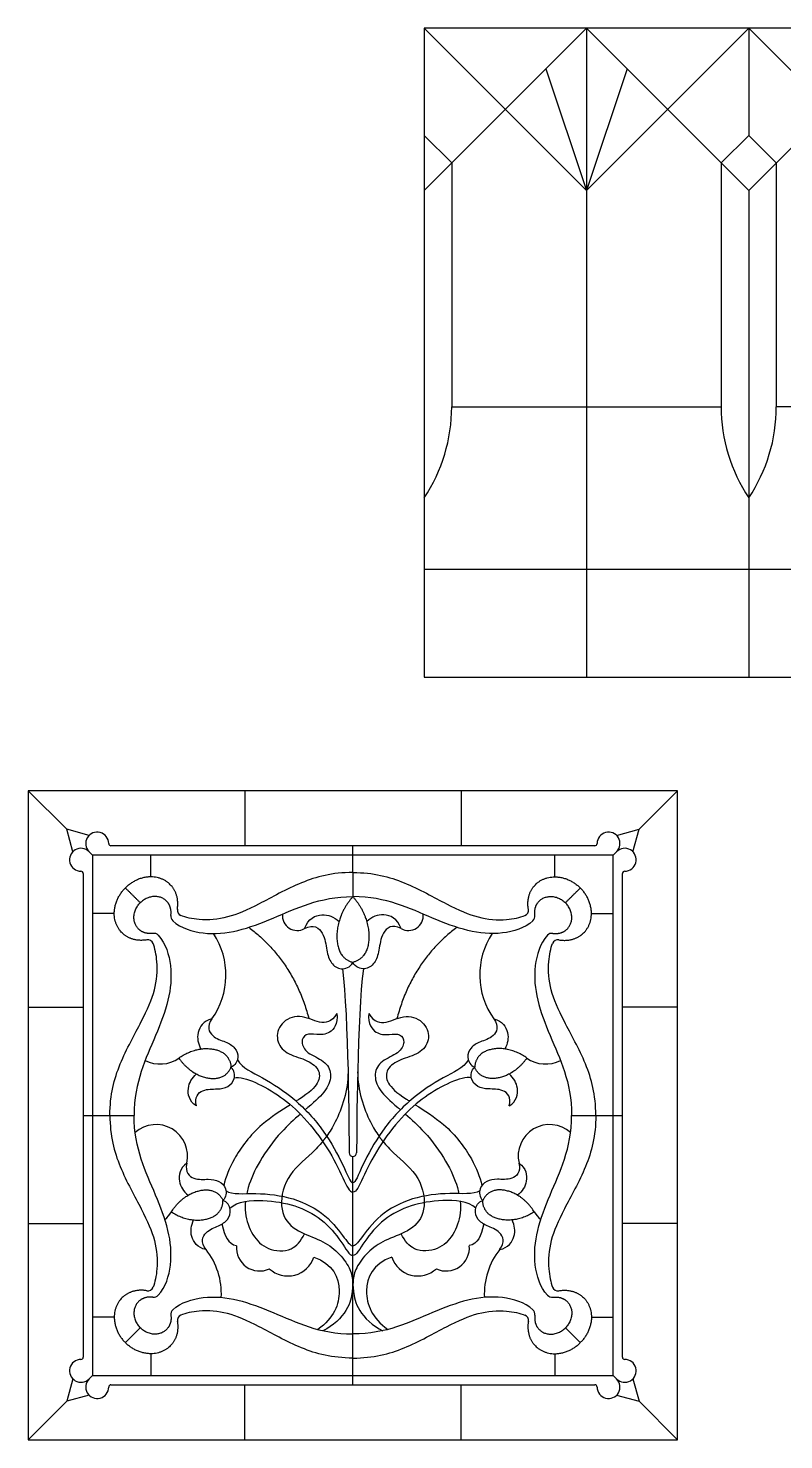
# Model space of a CAD drawing. Header units: millimetres. Extents: x -192 to 170, y -187 to 124.
# Drawn here: x -192.2 to -118.3, y -163.6 to -25.5 of the extents above; entities that cross this region are included whole.
import ezdxf

# ---------------------------------------------------------------- set-up
doc = ezdxf.new("R2010")
doc.units = ezdxf.units.MM
doc.header["$MEASUREMENT"] = 0
doc.layers.add('Layer 03', color=5, linetype='Continuous')

msp = doc.modelspace()

# ---------------------------------------------------------------- linework, layer by layer
at = {"layer": 'Layer 03'}
for p, q in [((-192.19, -100.15), (-192.19, -163.65)), ((-128.69, -100.15), (-192.19, -100.15)), ((-128.69, -163.65), (-128.69, -100.15)), ((-136.78, -105.52), (-184.1, -105.52)), ((-186.81, -108.24), (-186.81, -155.56)), ((-134.07, -155.56), (-134.07, -108.24)), ((-186.81, -131.9), (-181.84, -131.9)), ((-139.04, -131.9), (-134.07, -131.9)), ((-160.44, -158.27), (-160.44, -145.62)), ((-184.1, -158.27), (-136.78, -158.27)), ((-192.19, -163.65), (-128.69, -163.65))]:
    msp.add_line(p, q, dxfattribs=at)
for points in [[(-89.97, -89.02), (-89.97, -25.52), (-153.47, -25.52), (-153.47, -89.02)], [(-134.97, -157.37), (-134.97, -106.43), (-185.91, -106.43), (-185.91, -157.37)]]:
    msp.add_lwpolyline(points, close=True, dxfattribs=at)
for points in [[(-153.47, -25.52), (-137.59, -41.4)], [(-137.59, -25.52), (-153.47, -41.4)], [(-137.59, -25.52), (-137.59, -89.02)], [(-137.59, -25.52), (-121.72, -41.4)], [(-121.72, -25.52), (-137.59, -41.4)], [(-121.72, -25.52), (-105.84, -41.4)], [(-105.84, -25.52), (-121.72, -41.4)], [(-121.72, -25.52), (-121.72, -36.01)], [(-141.56, -29.49), (-137.59, -41.4)], [(-133.62, -29.49), (-137.59, -41.4)], [(-150.77, -38.7), (-153.47, -36.01)], [(-124.41, -38.7), (-121.72, -36.01)], [(-119.02, -38.7), (-121.72, -36.01)], [(-150.77, -38.7), (-150.77, -62.56)], [(-124.41, -38.7), (-124.41, -62.56)], [(-119.02, -38.7), (-119.02, -62.56)], [(-121.72, -41.4), (-121.72, -89.02)], [(-150.77, -62.56), (-124.41, -62.56)], [(-92.66, -62.56), (-119.02, -62.56)], [(-153.47, -78.44), (-89.97, -78.44)], [(-192.19, -100.15), (-188.42, -103.91)], [(-171.02, -100.15), (-171.02, -105.52)], [(-149.85, -100.15), (-149.85, -105.52)], [(-128.69, -100.15), (-132.45, -103.91)], [(-187.83, -106.11), (-188.42, -103.91)], [(-186.23, -104.5), (-188.42, -103.91)], [(-134.65, -104.5), (-132.45, -103.91)], [(-133.04, -106.11), (-132.45, -103.91)], [(-186.24, -106.1), (-185.91, -106.43)], [(-186.24, -106.1), (-185.91, -106.43)], [(-134.64, -106.1), (-134.97, -106.43)], [(-134.64, -106.1), (-134.97, -106.43)], [(-192.19, -121.31), (-186.81, -121.31)], [(-128.69, -121.31), (-134.07, -121.31)], [(-160.44, -145.62), (-160.44, -138.51), (-160.44, -135.94)], [(-192.19, -142.48), (-186.81, -142.48)], [(-128.69, -142.48), (-134.07, -142.48)], [(-182.69, -154.14), (-181.23, -152.69)], [(-138.19, -154.14), (-139.65, -152.69)], [(-186.24, -157.69), (-185.91, -157.37)], [(-186.24, -157.69), (-185.91, -157.37)], [(-134.64, -157.69), (-134.97, -157.37)], [(-134.64, -157.69), (-134.97, -157.37)], [(-187.83, -157.68), (-188.42, -159.88)], [(-171.02, -163.65), (-171.02, -158.27)], [(-149.85, -163.65), (-149.85, -158.27)], [(-133.04, -157.68), (-132.45, -159.88)], [(-192.19, -163.65), (-188.42, -159.88)], [(-186.23, -159.29), (-188.42, -159.88)], [(-134.65, -159.29), (-132.45, -159.88)], [(-128.69, -163.65), (-132.45, -159.88)]]:
    msp.add_lwpolyline(points, dxfattribs=at)
for centre, radius, start, end in [((-166.85, -62.56), 16.08, 326.3416, 0), ((-108.33, -62.56), 16.08, 180, 213.6584), ((-135.1, -62.56), 16.08, 326.3416, 0), ((-185.44, -105.3), 1.12, 360, 225), ((-135.43, -105.3), 1.12, 315, 180), ((-187.03, -106.89), 1.12, 45, 270), ((-184.1, -105.3), 0.222, 180, 270), ((-136.78, -105.3), 0.222, 270, 360), ((-133.85, -106.89), 1.12, 270, 135), ((-187.03, -108.24), 0.222, 360, 90), ((-133.85, -108.24), 0.222, 90, 180), ((-177.05, -111.83), 0.561, 170.1076, 247.8507), ((-143.82, -111.83), 0.561, 292.1493, 9.8924), ((-177.66, -112.42), 0.593, 171.3087, 227.5136), ((-165.87, -112.35), 1.46, 174.5344, 298.8179), ((-155.01, -112.35), 1.46, 241.1821, 5.4656), ((-143.22, -112.42), 0.593, 312.4864, 8.6913), ((-179.91, -114.68), 0.593, 42.4864, 98.6913), ((-180.19, -118.17), 7.34, 324.2175, 33.5522), ((-140.69, -118.17), 7.34, 146.4478, 215.7825), ((-140.96, -114.68), 0.593, 81.3087, 137.5136), ((-180.5, -115.28), 0.561, 22.1493, 99.8924), ((-140.38, -115.28), 0.561, 80.1076, 157.8507), ((-179.3, -123.67), 3.21, 243.1056, 305.1216), ((-141.58, -123.67), 3.21, 234.8784, 296.8944), ((-179.69, -135.88), 3.08, 346.7866, 131.5837), ((-141.19, -135.88), 3.08, 48.4163, 193.2134), ((-160.44, -135.57), 0.365, 180.3518, 359.6482), ((-180.9, -139.64), 3.21, 310.2303, 327.6907), ((-139.98, -139.64), 3.21, 212.3093, 229.7697), ((-180.26, -149.35), 6.96, 356.9836, 38.3516), ((-169.55, -144.85), 2.28, 175.0651, 294.6246), ((-151.32, -144.85), 2.28, 245.3754, 4.9349), ((-140.62, -149.35), 6.96, 141.6484, 183.0164), ((-166.8, -144.94), 2.68, 227.5701, 341.7623), ((-154.08, -144.94), 2.68, 198.2377, 312.4299), ((-180.5, -148.51), 0.561, 260.1076, 337.8507), ((-140.38, -148.51), 0.561, 202.1493, 279.8924), ((-179.91, -149.11), 0.593, 261.3087, 317.5136), ((-140.96, -149.11), 0.593, 222.4864, 278.6913), ((-177.66, -151.37), 0.593, 132.4864, 188.6913), ((-177.05, -151.96), 0.561, 112.1493, 189.8924), ((-143.82, -151.96), 0.561, 350.1076, 67.8507), ((-143.22, -151.37), 0.593, 351.3087, 47.5136), ((-187.03, -156.9), 1.12, 90, 315), ((-187.03, -155.56), 0.222, 270, 0), ((-133.85, -156.9), 1.12, 225, 90), ((-133.85, -155.56), 0.222, 180, 270), ((-185.44, -158.49), 1.12, 135, 0), ((-184.1, -158.49), 0.222, 90, 180), ((-136.78, -158.49), 0.222, 0, 90), ((-135.43, -158.49), 1.12, 180, 45)]:
    msp.add_arc(centre, radius, start, end, dxfattribs=at)
for points, degree in [([(-160.44, -108.14), (-160.44, -106.83), (-160.44, -105.52)], 2), ([(-180.19, -108.56), (-180.19, -107.49), (-180.19, -106.43)], 2), ([(-140.69, -108.56), (-140.69, -107.49), (-140.69, -106.43)], 2), ([(-160.44, -108.14), (-160.44, -109.32), (-160.44, -110.5)], 2), ([(-182.69, -109.65), (-181.96, -110.37), (-181.23, -111.1)], 2), ([(-139.65, -111.1), (-138.92, -110.37), (-138.19, -109.65)], 2), ([(-183.77, -112.14), (-184.84, -112.14), (-185.91, -112.14)], 2), ([(-165.17, -113.62), (-164.8, -112.63), (-163.39, -112), (-162.3, -112.48), (-161.79, -112.94)], 3), ([(-165.17, -113.62), (-164.27, -113.13), (-163.2, -113.98), (-163.03, -115.83), (-162.62, -117.06), (-161.64, -117.75), (-160.71, -117.43), (-160.44, -116.93)], 3), ([(-155.71, -113.62), (-156.61, -113.13), (-157.68, -113.98), (-157.85, -115.83), (-158.26, -117.06), (-159.24, -117.75), (-160.16, -117.43), (-160.44, -116.93)], 3), ([(-155.71, -113.62), (-156.61, -113.13), (-157.68, -113.98), (-157.85, -115.83), (-158.26, -117.06), (-159.24, -117.75), (-160.16, -117.43), (-160.44, -116.93)], 3), ([(-155.71, -113.62), (-156.08, -112.63), (-157.48, -112), (-158.57, -112.48), (-159.08, -112.94)], 3), ([(-137.1, -112.14), (-136.04, -112.14), (-134.97, -112.14)], 2), ([(-170.62, -113.5), (-166.25, -116.77), (-164.74, -122.43)], 2), ([(-150.26, -113.5), (-154.63, -116.77), (-156.13, -122.43)], 2), ([(-161.46, -117.56), (-160.86, -122.22), (-160.82, -133.33), (-160.8, -135.58)], 3), ([(-159.41, -117.56), (-160.01, -122.22), (-160.06, -133.33), (-160.07, -135.58)], 3), ([(-174.23, -122.46), (-175.07, -122.66), (-175.8, -123.83), (-175.59, -124.88), (-175.31, -125.41)], 3), ([(-174.23, -122.46), (-174.77, -123.2), (-174.26, -124.29), (-172.83, -124.69), (-171.92, -125.24), (-171.53, -126.22), (-171.93, -127.01), (-172.36, -127.19)], 3), ([(-146.65, -122.46), (-146.11, -123.2), (-146.62, -124.29), (-148.05, -124.69), (-148.96, -125.24), (-149.35, -126.22), (-148.95, -127.01), (-148.52, -127.19)], 3), ([(-146.65, -122.46), (-145.81, -122.66), (-145.08, -123.83), (-145.29, -124.88), (-145.57, -125.41)], 3), ([(-171.73, -126.47), (-171.23, -127.3), (-169.35, -128.08), (-166.06, -130.22), (-163.18, -133.36), (-161.26, -136.96), (-160.67, -138.51), (-160.44, -138.51)], 3), ([(-149.14, -126.47), (-149.65, -127.3), (-151.52, -128.08), (-154.81, -130.22), (-157.7, -133.36), (-159.62, -136.96), (-160.21, -138.51), (-160.44, -138.51)], 3), ([(-175.73, -130.98), (-176.46, -130.51), (-176.74, -129.16), (-176.18, -128.24), (-175.74, -127.85)], 3), ([(-175.73, -130.98), (-175.98, -130.1), (-175.14, -129.26), (-173.65, -129.37), (-172.61, -129.16), (-171.91, -128.38), (-172.01, -127.5), (-172.36, -127.19)], 3), ([(-172.04, -128.23), (-171.53, -128.1), (-170.02, -128.57), (-167.46, -130.02), (-165.23, -131.98), (-162.84, -135.05), (-161.28, -138.24), (-160.78, -139.42), (-160.44, -139.42)], 3), ([(-148.84, -128.23), (-149.34, -128.1), (-150.86, -128.57), (-153.42, -130.02), (-155.65, -131.98), (-158.04, -135.05), (-159.6, -138.24), (-160.09, -139.42), (-160.44, -139.42)], 3), ([(-145.14, -130.98), (-144.89, -130.1), (-145.74, -129.26), (-147.23, -129.37), (-148.27, -129.16), (-148.97, -128.38), (-148.86, -127.5), (-148.52, -127.19)], 3), ([(-145.14, -130.98), (-144.42, -130.51), (-144.14, -129.16), (-144.7, -128.24), (-145.14, -127.85)], 3), ([(-163.38, -134.45), (-163.32, -134.37), (-163.26, -134.29), (-163.11, -134.11), (-163.05, -134.02), (-162.99, -133.94)], 5), ([(-157.49, -134.45), (-157.56, -134.37), (-157.62, -134.29), (-157.76, -134.11), (-157.82, -134.02), (-157.88, -133.94)], 5), ([(-176.68, -136.58), (-177.38, -137.08), (-177.6, -138.45), (-177.01, -139.34), (-176.55, -139.71)], 3), ([(-176.68, -136.58), (-176.89, -137.47), (-176.01, -138.28), (-174.53, -138.1), (-173.48, -138.26), (-172.75, -139.01), (-172.81, -139.89), (-173.14, -140.22)], 3), ([(-144.19, -136.58), (-143.98, -137.47), (-144.87, -138.28), (-146.35, -138.1), (-147.4, -138.26), (-148.13, -139.01), (-148.07, -139.89), (-147.73, -140.22)], 3), ([(-144.19, -136.58), (-143.49, -137.08), (-143.27, -138.45), (-143.87, -139.34), (-144.33, -139.71)], 3), ([(-172.84, -139.29), (-172.23, -139.67), (-169.99, -139.41), (-166.2, -139.88), (-162.94, -141.58), (-161.09, -144.18), (-160.64, -144.67), (-160.44, -144.67)], 3), ([(-148.03, -139.29), (-148.65, -139.67), (-150.89, -139.41), (-154.68, -139.88), (-157.94, -141.58), (-159.78, -144.18), (-160.24, -144.67), (-160.44, -144.67)], 3), ([(-174.8, -145.03), (-175.37, -144.31), (-174.91, -143.2), (-173.5, -142.73), (-172.61, -142.15), (-172.27, -141.15), (-172.7, -140.38), (-173.14, -140.22)], 3), ([(-172.46, -140.99), (-171.72, -140.25), (-169.07, -140.12), (-166.07, -140.63), (-163.41, -141.95), (-161.45, -144.32), (-160.78, -145.62), (-160.44, -145.62)], 3), ([(-148.41, -140.99), (-149.16, -140.25), (-151.81, -140.12), (-154.81, -140.63), (-157.46, -141.95), (-159.43, -144.32), (-160.1, -145.62), (-160.44, -145.62)], 3), ([(-146.08, -145.03), (-145.51, -144.31), (-145.97, -143.2), (-147.38, -142.73), (-148.27, -142.15), (-148.61, -141.15), (-148.18, -140.38), (-147.73, -140.22)], 3), ([(-174.8, -145.03), (-175.65, -144.87), (-176.43, -143.73), (-176.26, -142.67), (-176.01, -142.13)], 3), ([(-146.08, -145.03), (-145.23, -144.87), (-144.45, -143.73), (-144.61, -142.67), (-144.87, -142.13)], 3), ([(-164.25, -145.78), (-162.37, -146.43), (-161.21, -149.08), (-162.31, -151.75), (-163.86, -152.85)], 3), ([(-156.62, -145.78), (-158.5, -146.43), (-159.67, -149.08), (-158.56, -151.75), (-157.02, -152.85)], 3), ([(-183.77, -151.65), (-184.84, -151.65), (-185.91, -151.65)], 2), ([(-137.1, -151.65), (-136.04, -151.65), (-134.97, -151.65)], 2), ([(-180.19, -155.23), (-180.19, -156.3), (-180.19, -157.37)], 2), ([(-140.69, -155.23), (-140.69, -156.3), (-140.69, -157.37)], 2)]:
    msp.add_open_spline(points, degree=degree, dxfattribs=at)
for points, weights, knots in [([(-177.61, -111.74), (-177.35, -110.27), (-178.31, -109.31), (-180.33, -107.29), (-182.69, -109.65)], [0.855632889791, 0.836102442003, 1, 0.707106781187, 1], [5.404197, 5.404197, 5.404197, 6.283185, 6.283185, 7.853982, 7.853982, 7.853982]), ([(-143.27, -111.74), (-143.53, -110.27), (-142.57, -109.31), (-140.55, -107.29), (-138.19, -109.65)], [0.855632889791, 0.836102442003, 1, 0.707106781187, 1], [5.404197, 5.404197, 5.404197, 6.283185, 6.283185, 7.853982, 7.853982, 7.853982]), ([(-180.6, -114.73), (-182.07, -114.98), (-183.02, -114.03), (-185.05, -112), (-182.69, -109.65)], [0.855632889791, 0.836102442003, 1, 0.707106781187, 1], [5.404197, 5.404197, 5.404197, 6.283185, 6.283185, 7.853982, 7.853982, 7.853982]), ([(-178.24, -112.33), (-178.11, -111.49), (-178.67, -110.93), (-179.86, -109.74), (-181.23, -111.1)], [0.855135976364, 0.838329582915, 1, 0.707106781187, 1], [5.416141, 5.416141, 5.416141, 6.283185, 6.283185, 7.853982, 7.853982, 7.853982]), ([(-142.63, -112.33), (-142.76, -111.49), (-142.21, -110.93), (-141.01, -109.74), (-139.65, -111.1)], [0.855135976364, 0.838329582915, 1, 0.707106781187, 1], [5.416141, 5.416141, 5.416141, 6.283185, 6.283185, 7.853982, 7.853982, 7.853982]), ([(-140.28, -114.73), (-138.81, -114.98), (-137.85, -114.03), (-135.83, -112), (-138.19, -109.65)], [0.855632889791, 0.836102442003, 1, 0.707106781187, 1], [5.404197, 5.404197, 5.404197, 6.283185, 6.283185, 7.853982, 7.853982, 7.853982]), ([(-180, -114.09), (-180.85, -114.22), (-181.4, -113.66), (-182.6, -112.47), (-181.23, -111.1)], [0.855135976364, 0.838329582915, 1, 0.707106781187, 1], [5.416141, 5.416141, 5.416141, 6.283185, 6.283185, 7.853982, 7.853982, 7.853982]), ([(-140.87, -114.09), (-140.03, -114.22), (-139.47, -113.66), (-138.28, -112.47), (-139.65, -111.1)], [0.855135976364, 0.838329582915, 1, 0.707106781187, 1], [5.416141, 5.416141, 5.416141, 6.283185, 6.283185, 7.853982, 7.853982, 7.853982]), ([(-180.6, -149.06), (-182.07, -148.81), (-183.02, -149.76), (-185.05, -151.79), (-182.69, -154.14)], [0.855632889791, 0.836102442003, 1, 0.707106781187, 1], [5.404197, 5.404197, 5.404197, 6.283185, 6.283185, 7.853982, 7.853982, 7.853982]), ([(-140.28, -149.06), (-138.81, -148.81), (-137.85, -149.76), (-135.83, -151.79), (-138.19, -154.14)], [0.855632889791, 0.836102442003, 1, 0.707106781187, 1], [5.404197, 5.404197, 5.404197, 6.283185, 6.283185, 7.853982, 7.853982, 7.853982]), ([(-180, -149.7), (-180.85, -149.57), (-181.4, -150.13), (-182.6, -151.32), (-181.23, -152.69)], [0.855135976364, 0.838329582915, 1, 0.707106781187, 1], [5.416141, 5.416141, 5.416141, 6.283185, 6.283185, 7.853982, 7.853982, 7.853982]), ([(-140.87, -149.7), (-140.03, -149.57), (-139.47, -150.13), (-138.28, -151.32), (-139.65, -152.69)], [0.855135976364, 0.838329582915, 1, 0.707106781187, 1], [5.416141, 5.416141, 5.416141, 6.283185, 6.283185, 7.853982, 7.853982, 7.853982]), ([(-178.24, -151.46), (-178.11, -152.3), (-178.67, -152.86), (-179.86, -154.06), (-181.23, -152.69)], [0.855135976364, 0.838329582915, 1, 0.707106781187, 1], [5.416141, 5.416141, 5.416141, 6.283185, 6.283185, 7.853982, 7.853982, 7.853982]), ([(-142.63, -151.46), (-142.76, -152.3), (-142.21, -152.86), (-141.01, -154.06), (-139.65, -152.69)], [0.855135976364, 0.838329582915, 1, 0.707106781187, 1], [5.416141, 5.416141, 5.416141, 6.283185, 6.283185, 7.853982, 7.853982, 7.853982]), ([(-177.61, -152.05), (-177.35, -153.52), (-178.31, -154.48), (-180.33, -156.5), (-182.69, -154.14)], [0.855632889791, 0.836102442003, 1, 0.707106781187, 1], [5.404197, 5.404197, 5.404197, 6.283185, 6.283185, 7.853982, 7.853982, 7.853982]), ([(-143.27, -152.05), (-143.53, -153.52), (-142.57, -154.48), (-140.55, -156.5), (-138.19, -154.14)], [0.855632889791, 0.836102442003, 1, 0.707106781187, 1], [5.404197, 5.404197, 5.404197, 6.283185, 6.283185, 7.853982, 7.853982, 7.853982])]:
    msp.add_rational_spline(points, weights, degree=2, knots=knots, dxfattribs=at)
for points, knots in [([(-160.44, -108.14), (-162.47, -108.14), (-165.49, -108.93), (-169.85, -111.41), (-172.71, -112.66), (-175.24, -112.86), (-176.8, -112.54), (-177.27, -112.35)], [0, 0, 0, 0, 4.3526, 8.705201, 13.057801, 17.410402, 20.59656, 20.59656, 20.59656, 20.59656]), ([(-160.44, -108.14), (-158.41, -108.14), (-155.39, -108.93), (-151.03, -111.41), (-148.17, -112.66), (-145.64, -112.86), (-144.08, -112.54), (-143.61, -112.35)], [0, 0, 0, 0, 4.3526, 8.705201, 13.057801, 17.410402, 20.59656, 20.59656, 20.59656, 20.59656]), ([(-178.06, -112.86), (-177.24, -113.61), (-174.92, -114.28), (-171.74, -113.98), (-168.21, -112.63), (-164.85, -111.08), (-162.09, -110.5), (-160.44, -110.5)], [0.427897, 0.427897, 0.427897, 0.427897, 4.497986, 8.995972, 13.493958, 17.991944, 22.489931, 22.489931, 22.489931, 22.489931]), ([(-142.82, -112.86), (-143.64, -113.61), (-145.96, -114.28), (-149.14, -113.98), (-152.67, -112.63), (-156.02, -111.08), (-158.79, -110.5), (-160.44, -110.5)], [0.427897, 0.427897, 0.427897, 0.427897, 4.497986, 8.995972, 13.493958, 17.991944, 22.489931, 22.489931, 22.489931, 22.489931]), ([(-179.48, -114.28), (-178.73, -115.1), (-178.06, -117.42), (-178.35, -120.6), (-179.7, -124.12), (-181.25, -127.48), (-181.84, -130.24), (-181.84, -131.9)], [0.427897, 0.427897, 0.427897, 0.427897, 4.497986, 8.995972, 13.493958, 17.991944, 22.489931, 22.489931, 22.489931, 22.489931]), ([(-141.4, -114.28), (-142.15, -115.1), (-142.82, -117.42), (-142.52, -120.6), (-141.18, -124.12), (-139.63, -127.48), (-139.04, -130.24), (-139.04, -131.9)], [0.427897, 0.427897, 0.427897, 0.427897, 4.497986, 8.995972, 13.493958, 17.991944, 22.489931, 22.489931, 22.489931, 22.489931]), ([(-184.2, -131.9), (-184.2, -129.87), (-183.4, -126.84), (-180.93, -122.48), (-179.68, -119.62), (-179.48, -117.09), (-179.79, -115.54), (-179.98, -115.07)], [0, 0, 0, 0, 4.3526, 8.705201, 13.057801, 17.410402, 20.59656, 20.59656, 20.59656, 20.59656]), ([(-136.68, -131.9), (-136.68, -129.87), (-137.47, -126.84), (-139.95, -122.48), (-141.2, -119.62), (-141.4, -117.09), (-141.09, -115.54), (-140.9, -115.07)], [0, 0, 0, 0, 4.3526, 8.705201, 13.057801, 17.410402, 20.59656, 20.59656, 20.59656, 20.59656]), ([(-161.99, -121.93), (-162.55, -122.8), (-163.62, -123), (-165.66, -121.91), (-167.61, -122.78), (-168.04, -124.57), (-167.01, -125.94), (-165.04, -126.38), (-163.62, -127.34), (-163.69, -128.74), (-164.74, -129.71), (-165.88, -130.44), (-165.99, -130.51)], [0, 0, 0, 0, 3.08422, 6.168441, 9.252661, 12.336882, 15.421102, 18.505322, 21.589543, 24.673763, 27.757984, 28.074356, 28.074356, 28.074356, 28.074356]), ([(-161.99, -121.93), (-161.92, -122.99), (-162.67, -124.01), (-164.02, -124.02), (-165.11, -123.86), (-165.58, -124.71), (-165.01, -125.85), (-163.14, -126.52), (-162.43, -127.8), (-162.9, -129.43), (-164.13, -130.52), (-165.01, -131.28), (-165.09, -131.36)], [0, 0, 0, 0, 2.593554, 5.187108, 7.780663, 10.374217, 12.967771, 15.561325, 18.154879, 20.748433, 23.341988, 23.618041, 23.618041, 23.618041, 23.618041]), ([(-158.89, -121.93), (-158.96, -122.99), (-158.2, -124.01), (-156.86, -124.02), (-155.77, -123.86), (-155.29, -124.71), (-155.86, -125.85), (-157.73, -126.52), (-158.44, -127.8), (-157.98, -129.43), (-156.75, -130.52), (-155.87, -131.28), (-155.78, -131.36)], [0, 0, 0, 0, 2.593554, 5.187108, 7.780663, 10.374217, 12.967771, 15.561325, 18.154879, 20.748433, 23.341988, 23.618041, 23.618041, 23.618041, 23.618041]), ([(-158.89, -121.93), (-158.33, -122.8), (-157.25, -123), (-155.22, -121.91), (-153.27, -122.78), (-152.83, -124.57), (-153.87, -125.94), (-155.84, -126.38), (-157.25, -127.34), (-157.19, -128.74), (-156.14, -129.71), (-155, -130.44), (-154.89, -130.51)], [0, 0, 0, 0, 3.08422, 6.168441, 9.252661, 12.336882, 15.421102, 18.505322, 21.589543, 24.673763, 27.757984, 28.074356, 28.074356, 28.074356, 28.074356]), ([(-160.91, -127.64), (-160.91, -129.45), (-161.72, -131.93), (-162.7, -133.53), (-162.99, -133.94)], [0, 0, 0, 0, 1.333333, 1.862367, 1.862367, 1.862367, 1.862367]), ([(-159.97, -127.64), (-159.97, -129.45), (-159.16, -131.93), (-158.18, -133.53), (-157.88, -133.94)], [0, 0, 0, 0, 1.333333, 1.862367, 1.862367, 1.862367, 1.862367]), ([(-166.54, -130.86), (-167.42, -131.41), (-169.83, -132.93), (-172.13, -136.04), (-172.86, -137.9), (-173.06, -138.75)], [28.577549, 28.577549, 28.577549, 28.577549, 30.842204, 33.926424, 36.409888, 36.409888, 36.409888, 36.409888]), ([(-154.33, -130.86), (-153.46, -131.41), (-151.04, -132.93), (-148.75, -136.04), (-148.02, -137.9), (-147.82, -138.75)], [28.577549, 28.577549, 28.577549, 28.577549, 30.842204, 33.926424, 36.409888, 36.409888, 36.409888, 36.409888]), ([(-184.2, -131.9), (-184.2, -133.92), (-183.4, -136.95), (-180.93, -141.31), (-179.68, -144.17), (-179.48, -146.7), (-179.79, -148.25), (-179.98, -148.72)], [0, 0, 0, 0, 4.3526, 8.705201, 13.057801, 17.410402, 20.59656, 20.59656, 20.59656, 20.59656]), ([(-179.48, -149.51), (-178.73, -148.7), (-178.06, -146.38), (-178.35, -143.19), (-179.7, -139.67), (-181.25, -136.31), (-181.84, -133.55), (-181.84, -131.9)], [0.427897, 0.427897, 0.427897, 0.427897, 4.497986, 8.995972, 13.493958, 17.991944, 22.489931, 22.489931, 22.489931, 22.489931]), ([(-165.57, -131.77), (-166.18, -132.3), (-167.76, -133.75), (-169.67, -136.46), (-170.51, -138.32), (-170.78, -139.36), (-170.82, -139.56)], [24.112678, 24.112678, 24.112678, 24.112678, 25.935542, 28.529096, 31.12265, 31.740807, 31.740807, 31.740807, 31.740807]), ([(-155.3, -131.77), (-154.7, -132.3), (-153.12, -133.75), (-151.21, -136.46), (-150.37, -138.32), (-150.1, -139.36), (-150.06, -139.56)], [24.112678, 24.112678, 24.112678, 24.112678, 25.935542, 28.529096, 31.12265, 31.740807, 31.740807, 31.740807, 31.740807]), ([(-141.4, -149.51), (-142.15, -148.7), (-142.82, -146.38), (-142.52, -143.19), (-141.18, -139.67), (-139.63, -136.31), (-139.04, -133.55), (-139.04, -131.9)], [0.427897, 0.427897, 0.427897, 0.427897, 4.497986, 8.995972, 13.493958, 17.991944, 22.489931, 22.489931, 22.489931, 22.489931]), ([(-136.68, -131.9), (-136.68, -133.92), (-137.47, -136.95), (-139.95, -141.31), (-141.2, -144.17), (-141.4, -146.7), (-141.09, -148.25), (-140.9, -148.72)], [0, 0, 0, 0, 4.3526, 8.705201, 13.057801, 17.410402, 20.59656, 20.59656, 20.59656, 20.59656]), ([(-163.38, -134.45), (-163.72, -134.85), (-164.87, -136.05), (-167.16, -137.86), (-167.71, -141.36), (-166.18, -143.21), (-163.73, -144), (-162.05, -145.05), (-160.74, -146.7), (-160.44, -147.84), (-160.44, -148.99), (-160.79, -150.9), (-162.33, -152.51), (-163.38, -152.97)], [2.093337, 2.093337, 2.093337, 2.093337, 2.666667, 4, 5.333333, 6.666667, 8, 9.333333, 10.666667, 12, 13, 14, 15, 15, 15, 15]), ([(-157.49, -134.45), (-157.16, -134.85), (-156.01, -136.05), (-153.71, -137.86), (-153.17, -141.36), (-154.7, -143.21), (-157.14, -144), (-158.83, -145.05), (-160.13, -146.7), (-160.44, -147.84), (-160.44, -148.99), (-160.09, -150.9), (-158.55, -152.51), (-157.5, -152.97)], [2.093337, 2.093337, 2.093337, 2.093337, 2.666667, 4, 5.333333, 6.666667, 8, 9.333333, 10.666667, 12, 13, 14, 15, 15, 15, 15]), ([(-170.94, -140.31), (-170.98, -140.69), (-171, -141.89), (-170.3, -143.67), (-168.88, -145.14), (-166.46, -145.31), (-165.52, -144.21), (-165.17, -143.49)], [32.511701, 32.511701, 32.511701, 32.511701, 33.716204, 36.309759, 38.903313, 41.496867, 43.59805, 43.59805, 43.59805, 43.59805]), ([(-149.94, -140.31), (-149.9, -140.69), (-149.88, -141.89), (-150.57, -143.67), (-152, -145.14), (-154.42, -145.31), (-155.36, -144.21), (-155.7, -143.49)], [32.511701, 32.511701, 32.511701, 32.511701, 33.716204, 36.309759, 38.903313, 41.496867, 43.59805, 43.59805, 43.59805, 43.59805]), ([(-173.24, -142.48), (-173.23, -142.53), (-173.04, -143.6), (-172.63, -144.51), (-171.82, -144.65)], [39.935205, 39.935205, 39.935205, 39.935205, 40.094865, 43.179086, 43.179086, 43.179086, 43.179086]), ([(-147.64, -142.48), (-147.65, -142.53), (-147.83, -143.6), (-148.24, -144.51), (-149.06, -144.65)], [39.935205, 39.935205, 39.935205, 39.935205, 40.094865, 43.179086, 43.179086, 43.179086, 43.179086]), ([(-178.06, -150.93), (-177.24, -150.18), (-174.92, -149.51), (-171.74, -149.81), (-168.21, -151.16), (-164.85, -152.71), (-162.09, -153.29), (-160.44, -153.29)], [0.427897, 0.427897, 0.427897, 0.427897, 4.497986, 8.995972, 13.493958, 17.991944, 22.489931, 22.489931, 22.489931, 22.489931]), ([(-142.82, -150.93), (-143.64, -150.18), (-145.96, -149.51), (-149.14, -149.81), (-152.67, -151.16), (-156.02, -152.71), (-158.79, -153.29), (-160.44, -153.29)], [0.427897, 0.427897, 0.427897, 0.427897, 4.497986, 8.995972, 13.493958, 17.991944, 22.489931, 22.489931, 22.489931, 22.489931]), ([(-160.44, -155.65), (-162.47, -155.65), (-165.49, -154.86), (-169.85, -152.38), (-172.71, -151.13), (-175.24, -150.93), (-176.8, -151.25), (-177.27, -151.44)], [0, 0, 0, 0, 4.3526, 8.705201, 13.057801, 17.410402, 20.59656, 20.59656, 20.59656, 20.59656]), ([(-160.44, -155.65), (-158.41, -155.65), (-155.39, -154.86), (-151.03, -152.38), (-148.17, -151.13), (-145.64, -150.93), (-144.08, -151.25), (-143.61, -151.44)], [0, 0, 0, 0, 4.3526, 8.705201, 13.057801, 17.410402, 20.59656, 20.59656, 20.59656, 20.59656])]:
    msp.add_open_spline(points, degree=3, knots=knots, dxfattribs=at)
for points in [[(-160.44, -110.5), (-162, -112.27), (-162, -116.54), (-160.44, -116.93)], [(-160.44, -110.5), (-158.87, -112.27), (-158.87, -116.54), (-160.44, -116.93)], [(-177.46, -126.29), (-175.8, -125.12), (-172.43, -125.72), (-172.36, -127.19)], [(-143.42, -126.29), (-145.07, -125.12), (-148.45, -125.72), (-148.52, -127.19)], [(-177.46, -126.29), (-176.3, -127.95), (-172.92, -128.54), (-172.36, -127.19)], [(-143.42, -126.29), (-144.58, -127.95), (-147.95, -128.54), (-148.52, -127.19)], [(-178.19, -141.35), (-177.11, -139.64), (-173.76, -138.9), (-173.14, -140.22)], [(-142.69, -141.35), (-143.77, -139.64), (-147.11, -138.9), (-147.73, -140.22)], [(-178.19, -141.35), (-176.49, -142.44), (-173.14, -141.69), (-173.14, -140.22)], [(-142.69, -141.35), (-144.39, -142.44), (-147.74, -141.69), (-147.73, -140.22)]]:
    msp.add_rational_spline(points, [1, 0.868469315058, 0.868469315058, 1], degree=2, dxfattribs=at)

doc.saveas('drawing.dxf')
